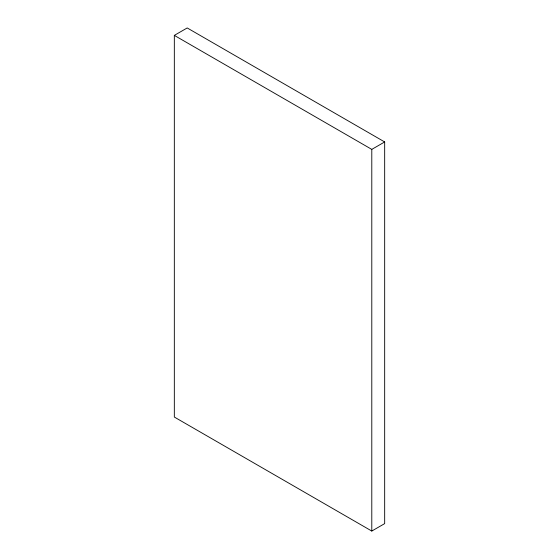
<?xml version="1.0" encoding="UTF-8"?>
<svg xmlns="http://www.w3.org/2000/svg" width="559" height="559" viewBox="0 0 559 559"><rect width="100%" height="100%" fill="white"/><g stroke="black" fill="none" stroke-linecap="round" stroke-linejoin="round"><path stroke-width="0.84" d="M174.331 35.385L187.209 27.95L384.669 141.951L384.669 523.615L371.791 531.05L174.331 417.049L174.331 35.385L371.791 149.386L384.669 141.951M371.791 149.386L371.791 531.05"/></g></svg>
